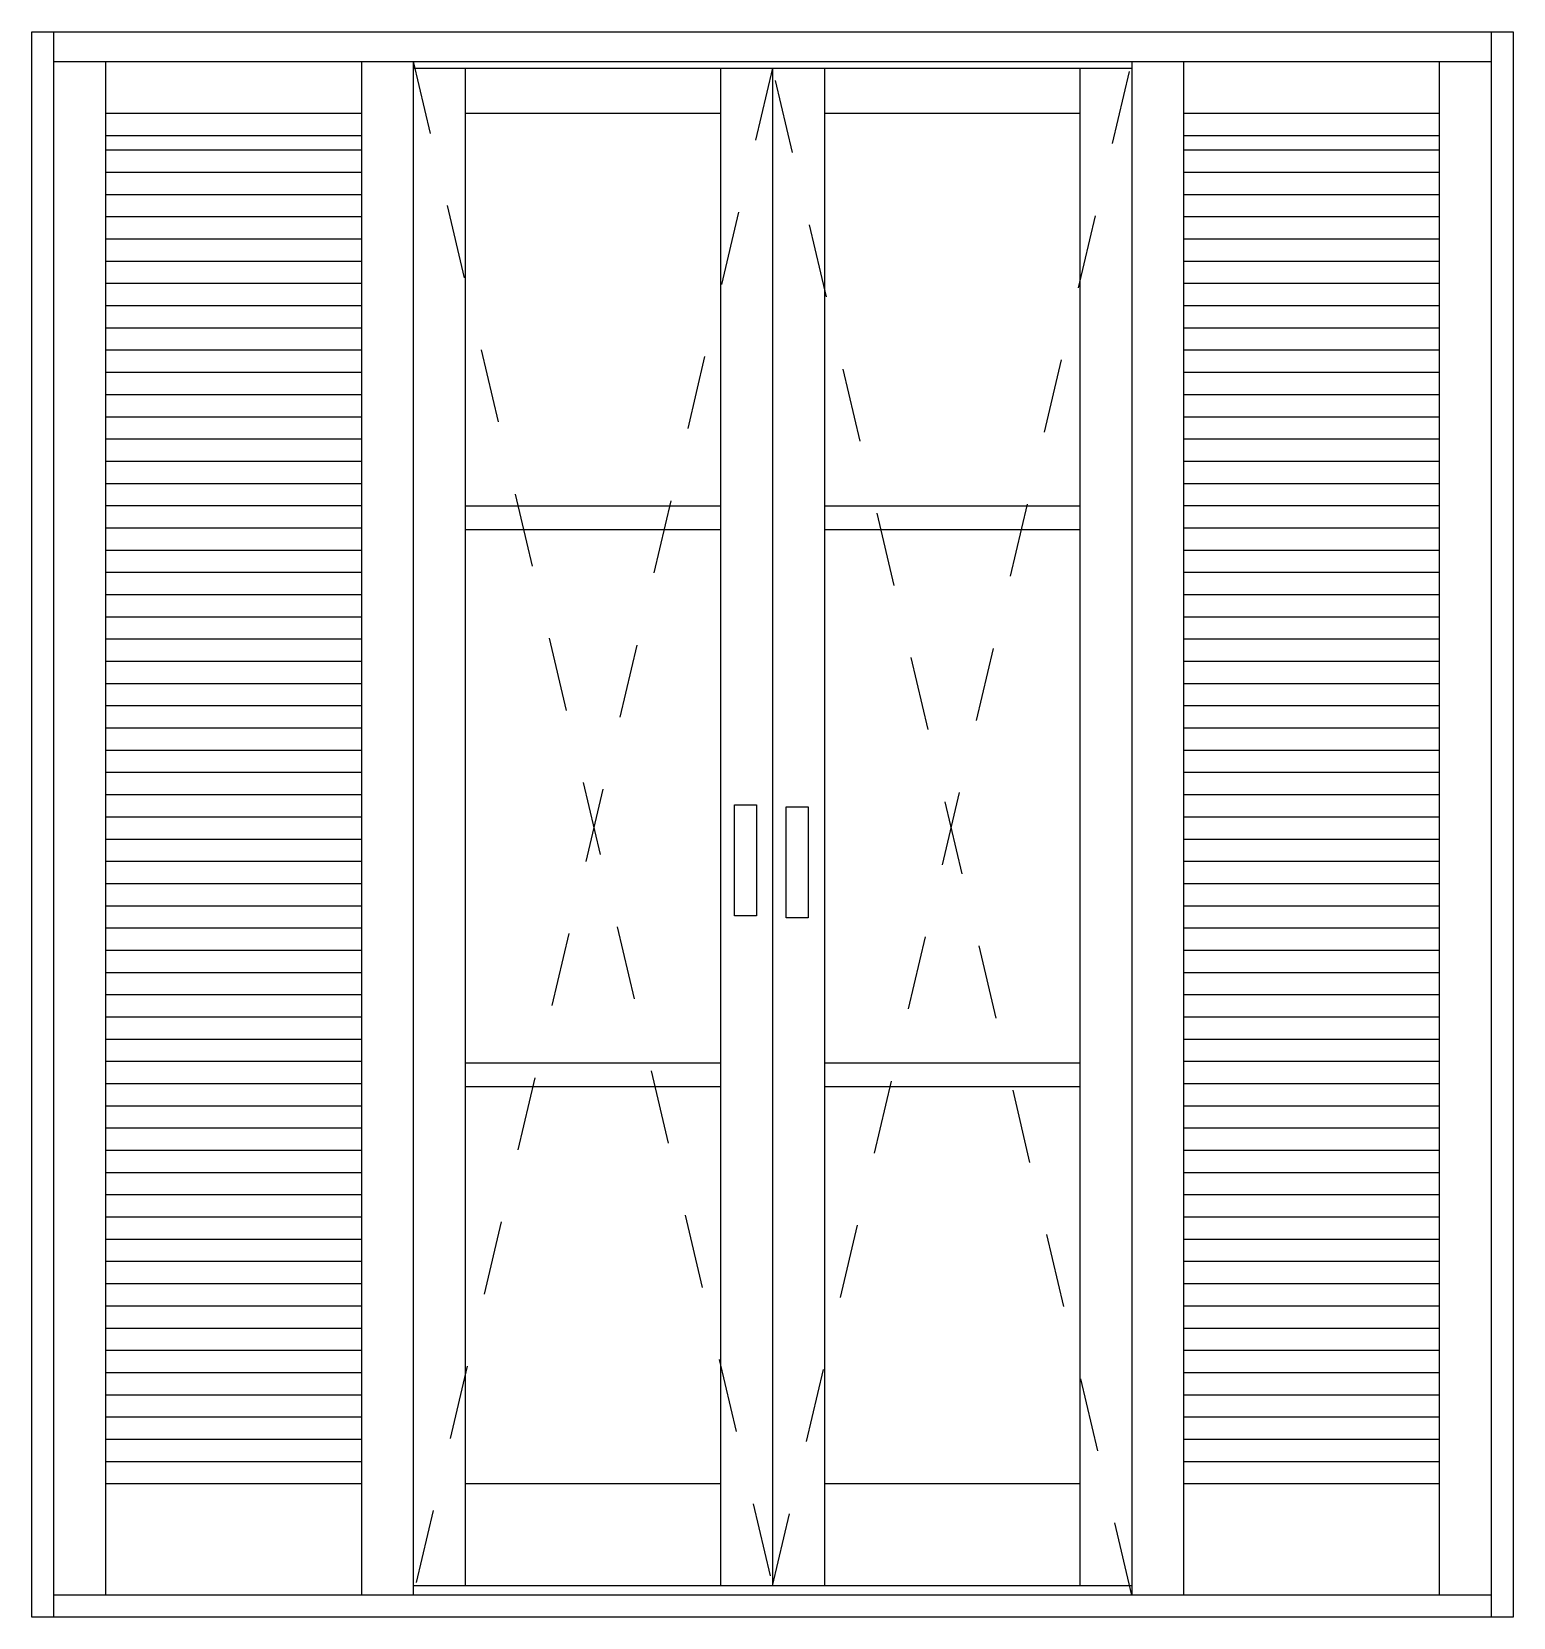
# Model space of a CAD drawing. Header units: millimetres. Extents: x 105.09 to 107.09, y 1328.97 to 1331.11.
import ezdxf

# ---------------------------------------------------------------- set-up
doc = ezdxf.new("R2010")
doc.units = ezdxf.units.MM
doc.header["$LTSCALE"] = 0.5
doc.linetypes.add('HIDDEN2', pattern=[0.1875, 0.125, -0.0625])
doc.layers.add('Gravia_Portas', color=1, linetype='Continuous')
doc.layers.add('Gravia_Portas_hidden2', color=1, linetype='HIDDEN2')

msp = doc.modelspace()

# ---------------------------------------------------------------- linework, layer by layer
at = {"layer": 'Gravia_Portas', "color": 2}
for p, q in [((105.0943, 1331.105), (107.0943, 1331.105)), ((105.0943, 1328.965), (105.0943, 1331.105)), ((107.0943, 1331.105), (107.0943, 1328.965)), ((107.0943, 1328.965), (105.0943, 1328.965))]:
    msp.add_line(p, q, dxfattribs=at)
at = {"layer": 'Gravia_Portas'}
for p, q in [((105.1243, 1328.965), (105.1243, 1331.105)), ((107.0643, 1331.105), (107.0643, 1328.965)), ((105.1243, 1331.065), (107.0643, 1331.065)), ((105.1943, 1328.995), (105.1943, 1331.065)), ((105.5393, 1331.065), (105.5393, 1328.995)), ((105.6093, 1331.065), (105.6093, 1328.995)), ((106.5793, 1331.065), (106.5793, 1328.995)), ((106.6493, 1331.065), (106.6493, 1328.995)), ((106.9943, 1331.065), (106.9943, 1328.995)), ((105.6093, 1331.056), (106.5793, 1331.056)), ((105.6793, 1331.056), (105.6793, 1329.0074)), ((106.0243, 1331.056), (106.0243, 1329.0074)), ((106.0943, 1331.056), (106.0943, 1329.0074)), ((106.1643, 1331.056), (106.1643, 1329.0074)), ((106.5093, 1331.056), (106.5093, 1329.0074)), ((105.1943, 1330.995), (105.5393, 1330.995)), ((105.6793, 1330.995), (106.0243, 1330.995)), ((106.1643, 1330.995), (106.5093, 1330.995)), ((106.6493, 1330.995), (106.9943, 1330.995)), ((105.1943, 1330.965), (105.5393, 1330.965)), ((106.6493, 1330.965), (106.9943, 1330.965)), ((105.5393, 1330.945), (105.1943, 1330.945)), ((106.9943, 1330.945), (106.6493, 1330.945)), ((105.5393, 1330.915), (105.1943, 1330.915)), ((106.9943, 1330.915), (106.6493, 1330.915)), ((105.5393, 1330.885), (105.1943, 1330.885)), ((106.9943, 1330.885), (106.6493, 1330.885)), ((105.5393, 1330.855), (105.1943, 1330.855)), ((106.9943, 1330.855), (106.6493, 1330.855)), ((105.5393, 1330.825), (105.1943, 1330.825)), ((106.9943, 1330.825), (106.6493, 1330.825)), ((105.5393, 1330.795), (105.1943, 1330.795)), ((106.9943, 1330.795), (106.6493, 1330.795)), ((105.5393, 1330.765), (105.1943, 1330.765)), ((106.9943, 1330.765), (106.6493, 1330.765)), ((105.5393, 1330.735), (105.1943, 1330.735)), ((106.9943, 1330.735), (106.6493, 1330.735)), ((105.5393, 1330.705), (105.1943, 1330.705)), ((106.9943, 1330.705), (106.6493, 1330.705)), ((105.5393, 1330.675), (105.1943, 1330.675)), ((106.9943, 1330.675), (106.6493, 1330.675)), ((105.5393, 1330.645), (105.1943, 1330.645)), ((106.9943, 1330.645), (106.6493, 1330.645)), ((105.5393, 1330.615), (105.1943, 1330.615)), ((106.9943, 1330.615), (106.6493, 1330.615)), ((105.5393, 1330.585), (105.1943, 1330.585)), ((106.9943, 1330.585), (106.6493, 1330.585)), ((105.5393, 1330.555), (105.1943, 1330.555)), ((106.9943, 1330.555), (106.6493, 1330.555)), ((105.5393, 1330.525), (105.1943, 1330.525)), ((106.9943, 1330.525), (106.6493, 1330.525)), ((105.5393, 1330.495), (105.1943, 1330.495)), ((106.9943, 1330.495), (106.6493, 1330.495)), ((105.5393, 1330.465), (105.1943, 1330.465)), ((105.6793, 1330.4652), (106.0243, 1330.4652)), ((106.1643, 1330.4652), (106.5093, 1330.4652)), ((106.9943, 1330.465), (106.6493, 1330.465)), ((105.5393, 1330.435), (105.1943, 1330.435)), ((105.6793, 1330.4332), (106.0243, 1330.4332)), ((106.1643, 1330.4332), (106.5093, 1330.4332)), ((106.9943, 1330.435), (106.6493, 1330.435)), ((105.5393, 1330.405), (105.1943, 1330.405)), ((106.9943, 1330.405), (106.6493, 1330.405)), ((105.5393, 1330.375), (105.1943, 1330.375)), ((106.9943, 1330.375), (106.6493, 1330.375)), ((105.5393, 1330.345), (105.1943, 1330.345)), ((106.9943, 1330.345), (106.6493, 1330.345)), ((105.5393, 1330.315), (105.1943, 1330.315)), ((106.9943, 1330.315), (106.6493, 1330.315)), ((105.5393, 1330.285), (105.1943, 1330.285)), ((106.9943, 1330.285), (106.6493, 1330.285)), ((105.5393, 1330.255), (105.1943, 1330.255)), ((106.9943, 1330.255), (106.6493, 1330.255)), ((105.5393, 1330.225), (105.1943, 1330.225)), ((106.9943, 1330.225), (106.6493, 1330.225)), ((105.5393, 1330.195), (105.1943, 1330.195)), ((106.9943, 1330.195), (106.6493, 1330.195)), ((105.5393, 1330.165), (105.1943, 1330.165)), ((106.9943, 1330.165), (106.6493, 1330.165)), ((105.5393, 1330.135), (105.1943, 1330.135)), ((106.9943, 1330.135), (106.6493, 1330.135)), ((105.5393, 1330.105), (105.1943, 1330.105)), ((106.9943, 1330.105), (106.6493, 1330.105)), ((105.5393, 1330.075), (105.1943, 1330.075)), ((106.9943, 1330.075), (106.6493, 1330.075)), ((106.0428, 1330.0617), (106.0728, 1330.0617)), ((106.0428, 1329.9117), (106.0428, 1330.0617)), ((106.0728, 1330.0617), (106.0728, 1329.9117)), ((106.1125, 1330.059), (106.1425, 1330.059)), ((106.1125, 1329.909), (106.1125, 1330.059)), ((106.1425, 1330.059), (106.1425, 1329.909)), ((105.5393, 1330.045), (105.1943, 1330.045)), ((106.9943, 1330.045), (106.6493, 1330.045)), ((105.5393, 1330.015), (105.1943, 1330.015)), ((106.9943, 1330.015), (106.6493, 1330.015)), ((105.5393, 1329.985), (105.1943, 1329.985)), ((106.9943, 1329.985), (106.6493, 1329.985)), ((105.5393, 1329.955), (105.1943, 1329.955)), ((106.9943, 1329.955), (106.6493, 1329.955)), ((105.5393, 1329.925), (105.1943, 1329.925)), ((106.9943, 1329.925), (106.6493, 1329.925)), ((106.0728, 1329.9117), (106.0428, 1329.9117)), ((106.1425, 1329.909), (106.1125, 1329.909)), ((105.5393, 1329.895), (105.1943, 1329.895)), ((106.9943, 1329.895), (106.6493, 1329.895)), ((105.5393, 1329.865), (105.1943, 1329.865)), ((106.9943, 1329.865), (106.6493, 1329.865)), ((105.5393, 1329.835), (105.1943, 1329.835)), ((106.9943, 1329.835), (106.6493, 1329.835)), ((105.5393, 1329.805), (105.1943, 1329.805)), ((106.9943, 1329.805), (106.6493, 1329.805)), ((105.5393, 1329.775), (105.1943, 1329.775)), ((106.9943, 1329.775), (106.6493, 1329.775)), ((105.5393, 1329.745), (105.1943, 1329.745)), ((106.9943, 1329.745), (106.6493, 1329.745)), ((105.5393, 1329.715), (105.1943, 1329.715)), ((105.6793, 1329.7134), (106.0243, 1329.7134)), ((106.1643, 1329.7134), (106.5093, 1329.7134)), ((106.9943, 1329.715), (106.6493, 1329.715)), ((105.5393, 1329.685), (105.1943, 1329.685)), ((105.6793, 1329.6814), (106.0243, 1329.6814)), ((106.1643, 1329.6814), (106.5093, 1329.6814)), ((106.9943, 1329.685), (106.6493, 1329.685)), ((105.5393, 1329.655), (105.1943, 1329.655)), ((106.9943, 1329.655), (106.6493, 1329.655)), ((105.5393, 1329.625), (105.1943, 1329.625)), ((106.9943, 1329.625), (106.6493, 1329.625)), ((105.5393, 1329.595), (105.1943, 1329.595)), ((106.9943, 1329.595), (106.6493, 1329.595)), ((105.5393, 1329.565), (105.1943, 1329.565)), ((106.9943, 1329.565), (106.6493, 1329.565)), ((105.5393, 1329.535), (105.1943, 1329.535)), ((106.9943, 1329.535), (106.6493, 1329.535)), ((105.5393, 1329.505), (105.1943, 1329.505)), ((106.9943, 1329.505), (106.6493, 1329.505)), ((105.5393, 1329.475), (105.1943, 1329.475)), ((106.9943, 1329.475), (106.6493, 1329.475)), ((105.5393, 1329.445), (105.1943, 1329.445)), ((106.9943, 1329.445), (106.6493, 1329.445)), ((105.5393, 1329.415), (105.1943, 1329.415)), ((106.9943, 1329.415), (106.6493, 1329.415)), ((105.5393, 1329.385), (105.1943, 1329.385)), ((106.9943, 1329.385), (106.6493, 1329.385)), ((105.5393, 1329.355), (105.1943, 1329.355)), ((106.9943, 1329.355), (106.6493, 1329.355)), ((105.5393, 1329.325), (105.1943, 1329.325)), ((106.9943, 1329.325), (106.6493, 1329.325)), ((105.5393, 1329.295), (105.1943, 1329.295)), ((106.9943, 1329.295), (106.6493, 1329.295)), ((105.5393, 1329.265), (105.1943, 1329.265)), ((106.9943, 1329.265), (106.6493, 1329.265)), ((105.5393, 1329.235), (105.1943, 1329.235)), ((106.9943, 1329.235), (106.6493, 1329.235)), ((105.5393, 1329.205), (105.1943, 1329.205)), ((106.9943, 1329.205), (106.6493, 1329.205)), ((105.5393, 1329.175), (105.1943, 1329.175)), ((106.9943, 1329.175), (106.6493, 1329.175)), ((105.5393, 1329.145), (105.1943, 1329.145)), ((106.0243, 1329.145), (105.6793, 1329.145)), ((106.5093, 1329.145), (106.1643, 1329.145)), ((106.9943, 1329.145), (106.6493, 1329.145)), ((106.5793, 1329.0074), (105.6093, 1329.0074)), ((107.0643, 1328.995), (105.1243, 1328.995))]:
    msp.add_line(p, q, dxfattribs=at)
at = {"layer": 'Gravia_Portas_hidden2'}
for p, q in [((105.6093, 1331.065), (106.0943, 1329.0074)), ((106.0943, 1329.0074), (106.5793, 1331.065)), ((106.0943, 1331.056), (105.6093, 1328.995)), ((106.5793, 1328.995), (106.0943, 1331.056))]:
    msp.add_line(p, q, dxfattribs=at)

doc.saveas('drawing.dxf')
